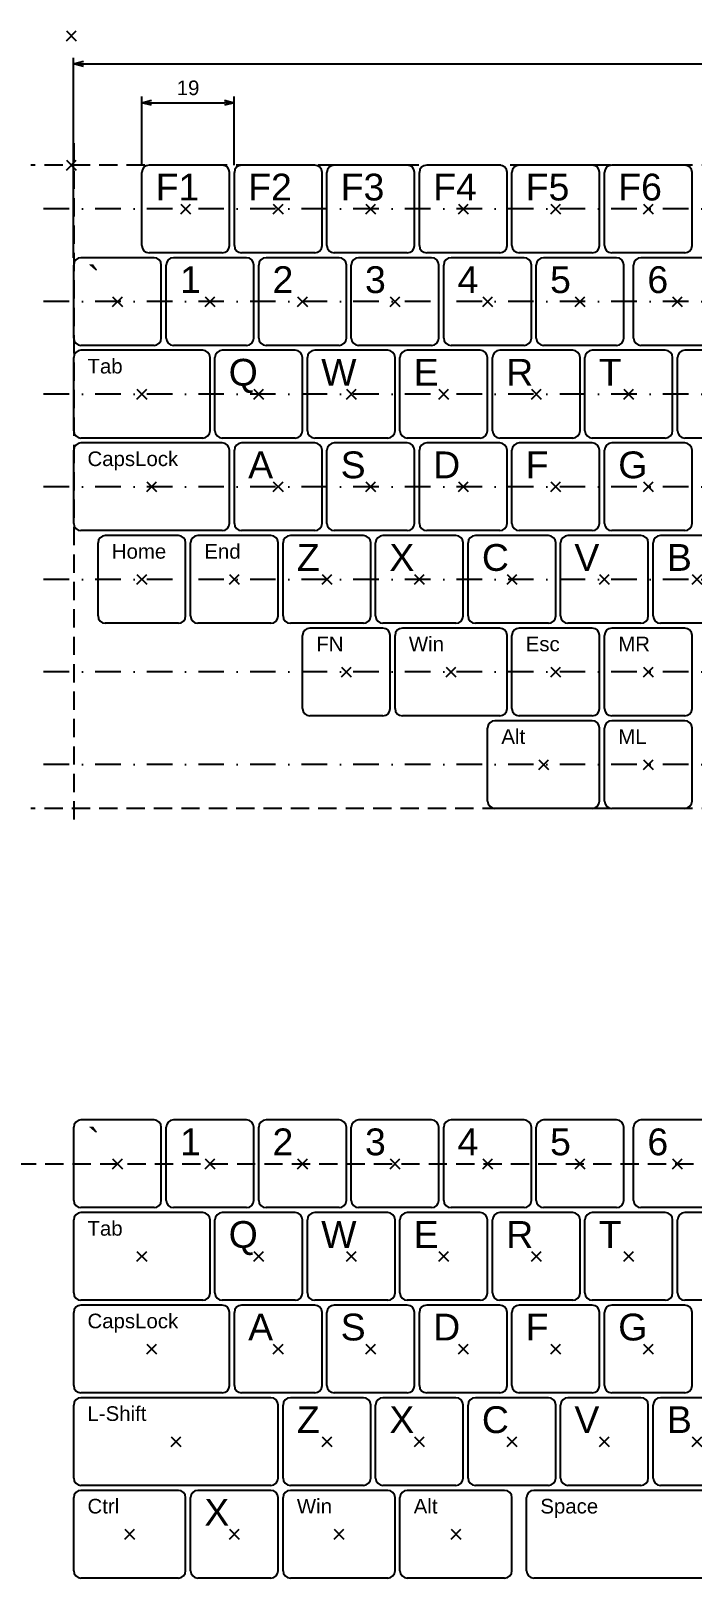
# Model space of a CAD drawing. Header units: millimetres. Extents: x -130 to 192, y -715 to 41.
# Drawn here: x -129.9 to 5.9, y -715.5 to -398 of the extents above; entities that cross this region are included whole.
import ezdxf

# ---------------------------------------------------------------- set-up
doc = ezdxf.new("R2010")
doc.units = ezdxf.units.MM
doc.header["$LTSCALE"] = 15
doc.header["$MEASUREMENT"] = 0
doc.header["$PDMODE"] = 3
doc.header["$PDSIZE"] = -5
doc.linetypes.add('DASHDOT', pattern=[1, 0.5, -0.25, 0, -0.25])
doc.linetypes.add('DASHED', pattern=[0.375, 0.25, -0.125])
doc.layers.add('dim', color=4, linetype='Continuous')
doc.layers.add('label', color=2, linetype='Continuous')
doc.layers.add('origin', color=8, linetype='DASHED', plot=False)
doc.styles.get("Standard").update_dxf_attribs({"font": 'arial.ttf'})
doc.dimstyles.new('1', dxfattribs={"dimtxt": 3, "dimasz": 2, "dimexe": 1.25, "dimexo": 1.5, "dimgap": 1.5, "dimtad": 3, "dimtoh": 1, "dimdsep": 46, "dimtxsty": 'Standard', "dimblk": 'OPEN30', "dimcen": 2.5, "dimadec": 1, "dimazin": 0, "dimtfac": 1, "dimtdec": 4, "dimtmove": 0, "dimatfit": 3, "dimldrblk": 'OPEN30', "dimfxl": 1, "dimtolj": 1, "dimarcsym": 0})

# ---------------------------------------------------------------- blocks, each defined once
blk = doc.blocks.new('_Open30')
at = {"color": 0, "linetype": 'ByBlock', "lineweight": -2}
for p, q in [((-1, 0.267949), (0, 0)), ((0, 0), (-1, -0.267949)), ((0, 0), (-1, 0))]:
    blk.add_line(p, q, dxfattribs=at)
blk = doc.blocks.new('*D13')
at = {"layer": 'dim', "color": 0, "lineweight": -2}
for p, q in [((-121.1, -444.56), (-121.1, -403.53)), ((-119.1, -404.78), (161.9, -404.78)), ((163.9, -424.06), (163.9, -403.53))]:
    blk.add_line(p, q, dxfattribs=at)
at = {"layer": 'dim', "color": 0, "lineweight": -2, "xscale": 2, "yscale": 2, "zscale": 2, "rotation": 180}
blk.add_blockref('_Open30', (-121.1, -404.78), dxfattribs=at)
at = {"layer": 'dim', "color": 0, "lineweight": -2, "xscale": 2, "yscale": 2, "zscale": 2}
blk.add_blockref('_Open30', (163.9, -404.78), dxfattribs=at)
at = {"layer": 'dim', "color": 0, "insert": (21.4, -401.75), "char_height": 3, "attachment_point": 5}
blk.add_mtext('\\A1;285', dxfattribs=at)
blk = doc.blocks.new('*D10')
at = {"layer": 'dim', "color": 0, "lineweight": -2}
for p, q in [((-107.1, -425.56), (-107.1, -411.5)), ((-88.1, -425.56), (-88.1, -411.5)), ((-105.1, -412.75), (-90.1, -412.75))]:
    blk.add_line(p, q, dxfattribs=at)
at = {"layer": 'dim', "color": 0, "lineweight": -2, "xscale": 2, "yscale": 2, "zscale": 2, "rotation": 180}
blk.add_blockref('_Open30', (-107.1, -412.75), dxfattribs=at)
at = {"layer": 'dim', "color": 0, "lineweight": -2, "xscale": 2, "yscale": 2, "zscale": 2}
blk.add_blockref('_Open30', (-88.1, -412.75), dxfattribs=at)
at = {"layer": 'dim', "color": 0, "insert": (-97.6, -409.72), "char_height": 3, "attachment_point": 5}
blk.add_mtext('\\A1;19', dxfattribs=at)

msp = doc.modelspace()

# ---------------------------------------------------------------- linework, layer by layer
for p, q in [((-107.095, -442.062), (-107.095, -427.062)), ((-90.595, -425.562), (-105.595, -425.562)), ((-89.095, -442.062), (-89.095, -427.062)), ((-88.095, -442.062), (-88.095, -427.062)), ((-71.595, -425.562), (-86.595, -425.562)), ((-70.095, -442.062), (-70.095, -427.062)), ((-69.095, -442.062), (-69.095, -427.062)), ((-52.595, -425.562), (-67.595, -425.562)), ((-51.095, -442.062), (-51.095, -427.062)), ((-50.095, -442.062), (-50.095, -427.062)), ((-33.595, -425.562), (-48.595, -425.562)), ((-32.095, -442.062), (-32.095, -427.062)), ((-31.095, -442.062), (-31.095, -427.062)), ((-14.595, -425.562), (-29.595, -425.562)), ((-13.095, -442.062), (-13.095, -427.062)), ((-12.095, -442.062), (-12.095, -427.062)), ((4.405, -425.562), (-10.595, -425.562)), ((5.905, -442.062), (5.905, -427.062)), ((-90.595, -443.562), (-105.595, -443.562)), ((-71.595, -443.562), (-86.595, -443.562)), ((-52.595, -443.562), (-67.595, -443.562)), ((-33.595, -443.562), (-48.595, -443.562)), ((-14.595, -443.562), (-29.595, -443.562)), ((4.405, -443.562), (-10.595, -443.562)), ((-121.095, -461.062), (-121.095, -446.062)), ((-104.595, -444.562), (-119.595, -444.562)), ((-103.095, -461.062), (-103.095, -446.062)), ((-102.095, -461.062), (-102.095, -446.062)), ((-85.595, -444.562), (-100.595, -444.562)), ((-84.095, -461.062), (-84.095, -446.062)), ((-83.095, -461.062), (-83.095, -446.062)), ((-66.595, -444.562), (-81.595, -444.562)), ((-65.095, -461.062), (-65.095, -446.062)), ((-64.095, -461.062), (-64.095, -446.062)), ((-47.595, -444.562), (-62.595, -444.562)), ((-46.095, -461.062), (-46.095, -446.062)), ((-45.095, -461.062), (-45.095, -446.062)), ((-28.595, -444.562), (-43.595, -444.562)), ((-27.095, -461.062), (-27.095, -446.062)), ((-26.095, -461.062), (-26.095, -446.062)), ((-9.595, -444.562), (-24.595, -444.562)), ((-8.095, -461.062), (-8.095, -446.062)), ((-6.103, -461.062), (-6.103, -446.062)), ((10.397, -444.562), (-4.603, -444.562)), ((-104.595, -462.562), (-119.595, -462.562)), ((-85.595, -462.562), (-100.595, -462.562)), ((-66.595, -462.562), (-81.595, -462.562)), ((-47.595, -462.562), (-62.595, -462.562)), ((-28.595, -462.562), (-43.595, -462.562)), ((-9.595, -462.562), (-24.595, -462.562)), ((10.397, -462.562), (-4.603, -462.562)), ((-121.095, -480.062), (-121.095, -465.062)), ((-94.595, -463.562), (-119.595, -463.562)), ((-93.095, -480.062), (-93.095, -465.062)), ((-92.095, -480.062), (-92.095, -465.062)), ((-75.595, -463.562), (-90.595, -463.562)), ((-74.095, -480.062), (-74.095, -465.062)), ((-73.095, -480.062), (-73.095, -465.062)), ((-56.595, -463.562), (-71.595, -463.562)), ((-55.095, -480.062), (-55.095, -465.062)), ((-54.095, -480.062), (-54.095, -465.062)), ((-37.595, -463.562), (-52.595, -463.562)), ((-36.095, -480.062), (-36.095, -465.062)), ((-35.095, -480.062), (-35.095, -465.062)), ((-18.595, -463.562), (-33.595, -463.562)), ((-17.095, -480.062), (-17.095, -465.062)), ((-16.095, -480.062), (-16.095, -465.062)), ((0.405, -463.562), (-14.595, -463.562)), ((1.905, -480.062), (1.905, -465.062)), ((2.905, -480.062), (2.905, -465.062)), ((19.405, -463.562), (4.405, -463.562)), ((-94.595, -481.562), (-119.595, -481.562)), ((-75.595, -481.562), (-90.595, -481.562)), ((-56.595, -481.562), (-71.595, -481.562)), ((-37.595, -481.562), (-52.595, -481.562)), ((-18.595, -481.562), (-33.595, -481.562)), ((0.405, -481.562), (-14.595, -481.562)), ((19.405, -481.562), (4.405, -481.562)), ((-121.095, -499.062), (-121.095, -484.062)), ((-90.595, -482.562), (-119.595, -482.562)), ((-89.095, -499.062), (-89.095, -484.062)), ((-88.095, -499.062), (-88.095, -484.062)), ((-71.595, -482.562), (-86.595, -482.562)), ((-70.095, -499.062), (-70.095, -484.062)), ((-69.095, -499.062), (-69.095, -484.062)), ((-52.595, -482.562), (-67.595, -482.562)), ((-51.095, -499.062), (-51.095, -484.062)), ((-50.095, -499.062), (-50.095, -484.062)), ((-33.595, -482.562), (-48.595, -482.562)), ((-32.095, -499.062), (-32.095, -484.062)), ((-31.095, -499.062), (-31.095, -484.062)), ((-14.595, -482.562), (-29.595, -482.562)), ((-13.095, -499.062), (-13.095, -484.062)), ((-12.095, -499.062), (-12.095, -484.062)), ((4.405, -482.562), (-10.595, -482.562)), ((5.905, -499.062), (5.905, -484.062)), ((-90.595, -500.562), (-119.595, -500.562)), ((-99.595, -501.562), (-114.595, -501.562)), ((-80.595, -501.562), (-95.595, -501.562)), ((-71.595, -500.562), (-86.595, -500.562)), ((-61.595, -501.562), (-76.595, -501.562)), ((-52.595, -500.562), (-67.595, -500.562)), ((-42.595, -501.562), (-57.595, -501.562)), ((-33.595, -500.562), (-48.595, -500.562)), ((-23.595, -501.562), (-38.595, -501.562)), ((-14.595, -500.562), (-29.595, -500.562)), ((-4.595, -501.562), (-19.595, -501.562)), ((4.405, -500.562), (-10.595, -500.562)), ((14.405, -501.562), (-0.595, -501.562)), ((-116.095, -518.062), (-116.095, -503.062)), ((-98.095, -518.062), (-98.095, -503.062)), ((-97.095, -518.062), (-97.095, -503.062)), ((-79.095, -518.062), (-79.095, -503.062)), ((-78.095, -518.062), (-78.095, -503.062)), ((-60.095, -518.062), (-60.095, -503.062)), ((-59.095, -518.062), (-59.095, -503.062)), ((-41.095, -518.062), (-41.095, -503.062)), ((-40.095, -518.062), (-40.095, -503.062)), ((-22.095, -518.062), (-22.095, -503.062)), ((-21.095, -518.062), (-21.095, -503.062)), ((-3.095, -518.062), (-3.095, -503.062)), ((-2.095, -518.062), (-2.095, -503.062)), ((-99.595, -519.562), (-114.595, -519.562)), ((-80.595, -519.562), (-95.595, -519.562)), ((-61.595, -519.562), (-76.595, -519.562)), ((-57.595, -520.562), (-72.595, -520.562)), ((-42.595, -519.562), (-57.595, -519.562)), ((-33.595, -520.562), (-53.595, -520.562)), ((-23.595, -519.562), (-38.595, -519.562)), ((-14.595, -520.562), (-29.595, -520.562)), ((-4.595, -519.562), (-19.595, -519.562)), ((4.405, -520.562), (-10.595, -520.562)), ((14.405, -519.562), (-0.595, -519.562)), ((-74.095, -537.062), (-74.095, -522.062)), ((-56.095, -537.062), (-56.095, -522.062)), ((-55.095, -537.062), (-55.095, -522.062)), ((-32.095, -537.062), (-32.095, -522.062)), ((-31.095, -537.062), (-31.095, -522.062)), ((-13.095, -537.062), (-13.095, -522.062)), ((-12.095, -537.062), (-12.095, -522.062)), ((5.905, -537.062), (5.905, -522.062)), ((-57.595, -538.562), (-72.595, -538.562)), ((-33.595, -538.562), (-53.595, -538.562)), ((-14.595, -539.562), (-34.595, -539.562)), ((-14.595, -538.562), (-29.595, -538.562)), ((4.405, -538.562), (-10.595, -538.562)), ((4.405, -539.562), (-10.595, -539.562)), ((-36.095, -556.062), (-36.095, -541.062)), ((-13.095, -556.062), (-13.095, -541.062)), ((-12.095, -556.062), (-12.095, -541.062)), ((5.905, -556.062), (5.905, -541.062)), ((-14.595, -557.562), (-34.595, -557.562)), ((4.405, -557.562), (-10.595, -557.562)), ((-104.595, -621.477), (-119.595, -621.477)), ((-85.595, -621.477), (-100.595, -621.477)), ((-66.595, -621.477), (-81.595, -621.477)), ((-47.595, -621.477), (-62.595, -621.477)), ((-28.595, -621.477), (-43.595, -621.477)), ((-9.595, -621.477), (-24.595, -621.477)), ((10.397, -621.477), (-4.603, -621.477)), ((-121.095, -637.977), (-121.095, -622.977)), ((-103.095, -637.977), (-103.095, -622.977)), ((-102.095, -637.977), (-102.095, -622.977)), ((-84.095, -637.977), (-84.095, -622.977)), ((-83.095, -637.977), (-83.095, -622.977)), ((-65.095, -637.977), (-65.095, -622.977)), ((-64.095, -637.977), (-64.095, -622.977)), ((-46.095, -637.977), (-46.095, -622.977)), ((-45.095, -637.977), (-45.095, -622.977)), ((-27.095, -637.977), (-27.095, -622.977)), ((-26.095, -637.977), (-26.095, -622.977)), ((-8.095, -637.977), (-8.095, -622.977)), ((-6.103, -637.977), (-6.103, -622.977)), ((-104.595, -639.477), (-119.595, -639.477)), ((-94.595, -640.477), (-119.595, -640.477)), ((-85.595, -639.477), (-100.595, -639.477)), ((-75.595, -640.477), (-90.595, -640.477)), ((-66.595, -639.477), (-81.595, -639.477)), ((-56.595, -640.477), (-71.595, -640.477)), ((-47.595, -639.477), (-62.595, -639.477)), ((-37.595, -640.477), (-52.595, -640.477)), ((-28.595, -639.477), (-43.595, -639.477)), ((-18.595, -640.477), (-33.595, -640.477)), ((-9.595, -639.477), (-24.595, -639.477)), ((0.405, -640.477), (-14.595, -640.477)), ((10.397, -639.477), (-4.603, -639.477)), ((19.405, -640.477), (4.405, -640.477)), ((-121.095, -656.977), (-121.095, -641.977)), ((-93.095, -656.977), (-93.095, -641.977)), ((-92.095, -656.977), (-92.095, -641.977)), ((-74.095, -656.977), (-74.095, -641.977)), ((-73.095, -656.977), (-73.095, -641.977)), ((-55.095, -656.977), (-55.095, -641.977)), ((-54.095, -656.977), (-54.095, -641.977)), ((-36.095, -656.977), (-36.095, -641.977)), ((-35.095, -656.977), (-35.095, -641.977)), ((-17.095, -656.977), (-17.095, -641.977)), ((-16.095, -656.977), (-16.095, -641.977)), ((1.905, -656.977), (1.905, -641.977)), ((2.905, -656.977), (2.905, -641.977)), ((-94.595, -658.477), (-119.595, -658.477)), ((-90.595, -659.477), (-119.595, -659.477)), ((-75.595, -658.477), (-90.595, -658.477)), ((-71.595, -659.477), (-86.595, -659.477)), ((-56.595, -658.477), (-71.595, -658.477)), ((-52.595, -659.477), (-67.595, -659.477)), ((-37.595, -658.477), (-52.595, -658.477)), ((-33.595, -659.477), (-48.595, -659.477)), ((-18.595, -658.477), (-33.595, -658.477)), ((-14.595, -659.477), (-29.595, -659.477)), ((0.405, -658.477), (-14.595, -658.477)), ((4.405, -659.477), (-10.595, -659.477)), ((19.405, -658.477), (4.405, -658.477)), ((-121.095, -675.977), (-121.095, -660.977)), ((-89.095, -675.977), (-89.095, -660.977)), ((-88.095, -675.977), (-88.095, -660.977)), ((-70.095, -675.977), (-70.095, -660.977)), ((-69.095, -675.977), (-69.095, -660.977)), ((-51.095, -675.977), (-51.095, -660.977)), ((-50.095, -675.977), (-50.095, -660.977)), ((-32.095, -675.977), (-32.095, -660.977)), ((-31.095, -675.977), (-31.095, -660.977)), ((-13.095, -675.977), (-13.095, -660.977)), ((-12.095, -675.977), (-12.095, -660.977)), ((5.905, -675.977), (5.905, -660.977)), ((-90.595, -677.477), (-119.595, -677.477)), ((-80.595, -678.477), (-119.595, -678.477)), ((-71.595, -677.477), (-86.595, -677.477)), ((-61.595, -678.477), (-76.595, -678.477)), ((-52.595, -677.477), (-67.595, -677.477)), ((-42.595, -678.477), (-57.595, -678.477)), ((-33.595, -677.477), (-48.595, -677.477)), ((-23.595, -678.477), (-38.595, -678.477)), ((-14.595, -677.477), (-29.595, -677.477)), ((-4.595, -678.477), (-19.595, -678.477)), ((4.405, -677.477), (-10.595, -677.477)), ((14.405, -678.477), (-0.595, -678.477)), ((-121.095, -694.977), (-121.095, -679.977)), ((-79.095, -694.977), (-79.095, -679.977)), ((-78.095, -694.977), (-78.095, -679.977)), ((-60.095, -694.977), (-60.095, -679.977)), ((-59.095, -694.977), (-59.095, -679.977)), ((-41.095, -694.977), (-41.095, -679.977)), ((-40.095, -694.977), (-40.095, -679.977)), ((-22.095, -694.977), (-22.095, -679.977)), ((-21.095, -694.977), (-21.095, -679.977)), ((-3.095, -694.977), (-3.095, -679.977)), ((-2.095, -694.977), (-2.095, -679.977)), ((-80.595, -696.477), (-119.595, -696.477)), ((-99.595, -697.477), (-119.595, -697.477)), ((-80.595, -697.477), (-95.595, -697.477)), ((-61.595, -696.477), (-76.595, -696.477)), ((-56.595, -697.477), (-76.595, -697.477)), ((-42.595, -696.477), (-57.595, -696.477)), ((-32.595, -697.477), (-52.595, -697.477)), ((-23.595, -696.477), (-38.595, -696.477)), ((88.405, -697.477), (-26.595, -697.477)), ((-4.595, -696.477), (-19.595, -696.477)), ((14.405, -696.477), (-0.595, -696.477)), ((-121.095, -713.977), (-121.095, -698.977)), ((-98.095, -713.977), (-98.095, -698.977)), ((-97.095, -713.977), (-97.095, -698.977)), ((-79.095, -713.977), (-79.095, -698.977)), ((-78.095, -713.977), (-78.095, -698.977)), ((-55.095, -713.977), (-55.095, -698.977)), ((-54.095, -713.977), (-54.095, -698.977)), ((-31.095, -713.977), (-31.095, -698.977)), ((-28.095, -713.977), (-28.095, -698.977)), ((-99.595, -715.477), (-119.595, -715.477)), ((-80.595, -715.477), (-95.595, -715.477)), ((-56.595, -715.477), (-76.595, -715.477)), ((-32.595, -715.477), (-52.595, -715.477)), ((88.405, -715.477), (-26.595, -715.477))]:
    msp.add_line(p, q)
for centre, start, end in [((-105.595, -427.062), 90, 180), ((-90.595, -427.062), 0, 90), ((-86.595, -427.062), 90, 180), ((-71.595, -427.062), 0, 90), ((-67.595, -427.062), 90, 180), ((-52.595, -427.062), 0, 90), ((-48.595, -427.062), 90, 180), ((-33.595, -427.062), 0, 90), ((-29.595, -427.062), 90, 180), ((-14.595, -427.062), 0, 90), ((-10.595, -427.062), 90, 180), ((4.405, -427.062), 0, 90), ((-105.595, -442.062), 180, 270), ((-90.595, -442.062), 270, 0), ((-86.595, -442.062), 180, 270), ((-71.595, -442.062), 270, 0), ((-67.595, -442.062), 180, 270), ((-52.595, -442.062), 270, 0), ((-48.595, -442.062), 180, 270), ((-33.595, -442.062), 270, 0), ((-29.595, -442.062), 180, 270), ((-14.595, -442.062), 270, 0), ((-10.595, -442.062), 180, 270), ((4.405, -442.062), 270, 0), ((-119.595, -446.062), 90, 180), ((-104.595, -446.062), 0, 90), ((-100.595, -446.062), 90, 180), ((-85.595, -446.062), 0, 90), ((-81.595, -446.062), 90, 180), ((-66.595, -446.062), 0, 90), ((-62.595, -446.062), 90, 180), ((-47.595, -446.062), 0, 90), ((-43.595, -446.062), 90, 180), ((-28.595, -446.062), 0, 90), ((-24.595, -446.062), 90, 180), ((-9.595, -446.062), 0, 90), ((-4.603, -446.062), 90, 180), ((-119.595, -461.062), 180, 270), ((-104.595, -461.062), 270, 0), ((-100.595, -461.062), 180, 270), ((-85.595, -461.062), 270, 0), ((-81.595, -461.062), 180, 270), ((-66.595, -461.062), 270, 0), ((-62.595, -461.062), 180, 270), ((-47.595, -461.062), 270, 0), ((-43.595, -461.062), 180, 270), ((-28.595, -461.062), 270, 0), ((-24.595, -461.062), 180, 270), ((-9.595, -461.062), 270, 0), ((-4.603, -461.062), 180, 270), ((-119.595, -465.062), 90, 180), ((-94.595, -465.062), 0, 90), ((-90.595, -465.062), 90, 180), ((-75.595, -465.062), 0, 90), ((-71.595, -465.062), 90, 180), ((-56.595, -465.062), 0, 90), ((-52.595, -465.062), 90, 180), ((-37.595, -465.062), 0, 90), ((-33.595, -465.062), 90, 180), ((-18.595, -465.062), 0, 90), ((-14.595, -465.062), 90, 180), ((0.405, -465.062), 0, 90), ((4.405, -465.062), 90, 180), ((-119.595, -480.062), 180, 270), ((-94.595, -480.062), 270, 0), ((-90.595, -480.062), 180, 270), ((-75.595, -480.062), 270, 0), ((-71.595, -480.062), 180, 270), ((-56.595, -480.062), 270, 0), ((-52.595, -480.062), 180, 270), ((-37.595, -480.062), 270, 0), ((-33.595, -480.062), 180, 270), ((-18.595, -480.062), 270, 0), ((-14.595, -480.062), 180, 270), ((0.405, -480.062), 270, 0), ((4.405, -480.062), 180, 270), ((-119.595, -484.062), 90, 180), ((-90.595, -484.062), 0, 90), ((-86.595, -484.062), 90, 180), ((-71.595, -484.062), 0, 90), ((-67.595, -484.062), 90, 180), ((-52.595, -484.062), 0, 90), ((-48.595, -484.062), 90, 180), ((-33.595, -484.062), 0, 90), ((-29.595, -484.062), 90, 180), ((-14.595, -484.062), 0, 90), ((-10.595, -484.062), 90, 180), ((4.405, -484.062), 0, 90), ((-119.595, -499.062), 180, 270), ((-114.595, -503.062), 90, 180), ((-99.595, -503.062), 0, 90), ((-95.595, -503.062), 90, 180), ((-90.595, -499.062), 270, 0), ((-86.595, -499.062), 180, 270), ((-80.595, -503.062), 0, 90), ((-76.595, -503.062), 90, 180), ((-71.595, -499.062), 270, 0), ((-67.595, -499.062), 180, 270), ((-61.595, -503.062), 0, 90), ((-57.595, -503.062), 90, 180), ((-52.595, -499.062), 270, 0), ((-48.595, -499.062), 180, 270), ((-42.595, -503.062), 0, 90), ((-38.595, -503.062), 90, 180), ((-33.595, -499.062), 270, 0), ((-29.595, -499.062), 180, 270), ((-23.595, -503.062), 0, 90), ((-19.595, -503.062), 90, 180), ((-14.595, -499.062), 270, 0), ((-10.595, -499.062), 180, 270), ((-4.595, -503.062), 0, 90), ((-0.595, -503.062), 90, 180), ((4.405, -499.062), 270, 0), ((-114.595, -518.062), 180, 270), ((-99.595, -518.062), 270, 0), ((-95.595, -518.062), 180, 270), ((-80.595, -518.062), 270, 0), ((-76.595, -518.062), 180, 270), ((-72.595, -522.062), 90, 180), ((-61.595, -518.062), 270, 0), ((-57.595, -518.062), 180, 270), ((-57.595, -522.062), 0, 90), ((-53.595, -522.062), 90, 180), ((-42.595, -518.062), 270, 0), ((-38.595, -518.062), 180, 270), ((-33.595, -522.062), 0, 90), ((-29.595, -522.062), 90, 180), ((-23.595, -518.062), 270, 0), ((-19.595, -518.062), 180, 270), ((-14.595, -522.062), 0, 90), ((-10.595, -522.062), 90, 180), ((-4.595, -518.062), 270, 0), ((-0.595, -518.062), 180, 270), ((4.405, -522.062), 0, 90), ((-72.595, -537.062), 180, 270), ((-57.595, -537.062), 270, 0), ((-53.595, -537.062), 180, 270), ((-34.595, -541.062), 90, 180), ((-33.595, -537.062), 270, 0), ((-29.595, -537.062), 180, 270), ((-14.595, -537.062), 270, 0), ((-14.595, -541.062), 0, 90), ((-10.595, -537.062), 180, 270), ((-10.595, -541.062), 90, 180), ((4.405, -537.062), 270, 0), ((4.405, -541.062), 0, 90), ((-34.595, -556.062), 180, 270), ((-14.595, -556.062), 270, 0), ((-10.595, -556.062), 180, 270), ((4.405, -556.062), 270, 0), ((-119.595, -622.977), 90, 180), ((-104.595, -622.977), 0, 90), ((-100.595, -622.977), 90, 180), ((-85.595, -622.977), 0, 90), ((-81.595, -622.977), 90, 180), ((-66.595, -622.977), 0, 90), ((-62.595, -622.977), 90, 180), ((-47.595, -622.977), 0, 90), ((-43.595, -622.977), 90, 180), ((-28.595, -622.977), 0, 90), ((-24.595, -622.977), 90, 180), ((-9.595, -622.977), 0, 90), ((-4.603, -622.977), 90, 180), ((-119.595, -637.977), 180, 270), ((-104.595, -637.977), 270, 0), ((-100.595, -637.977), 180, 270), ((-85.595, -637.977), 270, 0), ((-81.595, -637.977), 180, 270), ((-66.595, -637.977), 270, 0), ((-62.595, -637.977), 180, 270), ((-47.595, -637.977), 270, 0), ((-43.595, -637.977), 180, 270), ((-28.595, -637.977), 270, 0), ((-24.595, -637.977), 180, 270), ((-9.595, -637.977), 270, 0), ((-4.603, -637.977), 180, 270), ((-119.595, -641.977), 90, 180), ((-94.595, -641.977), 0, 90), ((-90.595, -641.977), 90, 180), ((-75.595, -641.977), 0, 90), ((-71.595, -641.977), 90, 180), ((-56.595, -641.977), 0, 90), ((-52.595, -641.977), 90, 180), ((-37.595, -641.977), 0, 90), ((-33.595, -641.977), 90, 180), ((-18.595, -641.977), 0, 90), ((-14.595, -641.977), 90, 180), ((0.405, -641.977), 0, 90), ((4.405, -641.977), 90, 180), ((-119.595, -656.977), 180, 270), ((-94.595, -656.977), 270, 0), ((-90.595, -656.977), 180, 270), ((-75.595, -656.977), 270, 0), ((-71.595, -656.977), 180, 270), ((-56.595, -656.977), 270, 0), ((-52.595, -656.977), 180, 270), ((-37.595, -656.977), 270, 0), ((-33.595, -656.977), 180, 270), ((-18.595, -656.977), 270, 0), ((-14.595, -656.977), 180, 270), ((0.405, -656.977), 270, 0), ((4.405, -656.977), 180, 270), ((-119.595, -660.977), 90, 180), ((-90.595, -660.977), 0, 90), ((-86.595, -660.977), 90, 180), ((-71.595, -660.977), 0, 90), ((-67.595, -660.977), 90, 180), ((-52.595, -660.977), 0, 90), ((-48.595, -660.977), 90, 180), ((-33.595, -660.977), 0, 90), ((-29.595, -660.977), 90, 180), ((-14.595, -660.977), 0, 90), ((-10.595, -660.977), 90, 180), ((4.405, -660.977), 0, 90), ((-119.595, -675.977), 180, 270), ((-90.595, -675.977), 270, 0), ((-86.595, -675.977), 180, 270), ((-71.595, -675.977), 270, 0), ((-67.595, -675.977), 180, 270), ((-52.595, -675.977), 270, 0), ((-48.595, -675.977), 180, 270), ((-33.595, -675.977), 270, 0), ((-29.595, -675.977), 180, 270), ((-14.595, -675.977), 270, 0), ((-10.595, -675.977), 180, 270), ((4.405, -675.977), 270, 0), ((-119.595, -679.977), 90, 180), ((-80.595, -679.977), 0, 90), ((-76.595, -679.977), 90, 180), ((-61.595, -679.977), 0, 90), ((-57.595, -679.977), 90, 180), ((-42.595, -679.977), 0, 90), ((-38.595, -679.977), 90, 180), ((-23.595, -679.977), 0, 90), ((-19.595, -679.977), 90, 180), ((-4.595, -679.977), 0, 90), ((-0.595, -679.977), 90, 180), ((-119.595, -694.977), 180, 270), ((-80.595, -694.977), 270, 0), ((-76.595, -694.977), 180, 270), ((-61.595, -694.977), 270, 0), ((-57.595, -694.977), 180, 270), ((-42.595, -694.977), 270, 0), ((-38.595, -694.977), 180, 270), ((-23.595, -694.977), 270, 0), ((-19.595, -694.977), 180, 270), ((-4.595, -694.977), 270, 0), ((-0.595, -694.977), 180, 270), ((-119.595, -698.977), 90, 180), ((-99.595, -698.977), 0, 90), ((-95.595, -698.977), 90, 180), ((-80.595, -698.977), 0, 90), ((-76.595, -698.977), 90, 180), ((-56.595, -698.977), 0, 90), ((-52.595, -698.977), 90, 180), ((-32.595, -698.977), 0, 90), ((-26.595, -698.977), 90, 180), ((-119.595, -713.977), 180, 270), ((-99.595, -713.977), 270, 0), ((-95.595, -713.977), 180, 270), ((-80.595, -713.977), 270, 0), ((-76.595, -713.977), 180, 270), ((-56.595, -713.977), 270, 0), ((-52.595, -713.977), 180, 270), ((-32.595, -713.977), 270, 0), ((-26.595, -713.977), 180, 270)]:
    msp.add_arc(centre, 1.5, start, end)
at = {"layer": 'origin'}
for p, q in [((-121.095, -421.074), (-121.095, -561.42)), ((174.771, -425.562), (-129.875, -425.562)), ((174.771, -557.562), (-129.875, -557.562))]:
    msp.add_line(p, q, dxfattribs=at)
at = {"layer": 'origin', "linetype": 'DASHDOT', "ltscale": 0.7}
for p, q in [((174.771, -434.562), (-129.875, -434.562)), ((174.771, -453.562), (-129.875, -453.562)), ((174.771, -472.562), (-129.875, -472.562)), ((174.771, -491.562), (-129.875, -491.562)), ((174.771, -510.562), (-129.875, -510.562)), ((174.771, -529.562), (-129.875, -529.562)), ((174.771, -548.562), (-129.875, -548.562))]:
    msp.add_line(p, q, dxfattribs=at)
at = {"layer": 'origin'}
msp.add_xline((-150.162, -630.477), (1, 0), dxfattribs=at)
for p in [(-121.595, -399.027), (-121.595, -425.562), (-98.095, -434.562), (-79.095, -434.562), (-60.095, -434.562), (-41.095, -434.562), (-22.095, -434.562), (-3.095, -434.562), (-112.095, -453.562), (-93.095, -453.562), (-74.095, -453.562), (-55.095, -453.562), (-36.095, -453.562), (-17.095, -453.562), (2.897, -453.562), (-107.095, -472.562), (-83.095, -472.562), (-64.095, -472.562), (-45.095, -472.562), (-26.095, -472.562), (-7.095, -472.562), (-105.095, -491.562), (-79.095, -491.562), (-60.095, -491.562), (-41.095, -491.562), (-22.095, -491.562), (-3.095, -491.562), (-107.095, -510.562), (-88.095, -510.562), (-69.095, -510.562), (-50.095, -510.562), (-31.095, -510.562), (-12.095, -510.562), (6.905, -510.562), (-65.095, -529.562), (-43.595, -529.562), (-22.095, -529.562), (-3.095, -529.562), (-24.595, -548.562), (-3.095, -548.562), (-112.095, -630.477), (-93.095, -630.477), (-74.095, -630.477), (-55.095, -630.477), (-36.095, -630.477), (-17.095, -630.477), (2.897, -630.477), (-107.095, -649.477), (-83.095, -649.477), (-64.095, -649.477), (-45.095, -649.477), (-26.095, -649.477), (-7.095, -649.477), (-105.095, -668.477), (-79.095, -668.477), (-60.095, -668.477), (-41.095, -668.477), (-22.095, -668.477), (-3.095, -668.477), (-100.095, -687.477), (-69.095, -687.477), (-50.095, -687.477), (-31.095, -687.477), (-12.095, -687.477), (6.905, -687.477), (-109.595, -706.477), (-88.095, -706.477), (-66.595, -706.477), (-42.595, -706.477)]:
    msp.add_point(p, dxfattribs=at)

# ---------------------------------------------------------------- texts
at = {"layer": 'label', "width": 14.05281, "attachment_point": 1}
for s, insert, char_height in [('{F1}', (-104.261, -427.313), 5.5), ('{F2}', (-85.261, -427.313), 5.5), ('{F3}', (-66.261, -427.313), 5.5), ('{F4}', (-47.261, -427.313), 5.5), ('{F5}', (-28.261, -427.313), 5.5), ('{F6}', (-9.261, -427.313), 5.5), ('{`}', (-118.261, -446.313), 5.5), ('{1}', (-99.261, -446.313), 5.5), ('{2}', (-80.261, -446.313), 5.5), ('{3}', (-61.261, -446.313), 5.5), ('{4}', (-42.261, -446.313), 5.5), ('{5}', (-23.261, -446.313), 5.5), ('{6}', (-3.269, -446.313), 5.5), ('{Tab}', (-118.261, -465.313), 3), ('{Q}', (-89.261, -465.313), 5.5), ('{W}', (-70.261, -465.313), 5.5), ('{E}', (-51.261, -465.313), 5.5), ('{R}', (-32.261, -465.313), 5.5), ('{T}', (-13.261, -465.313), 5.5), ('{CapsLock}', (-118.261, -484.313), 3), ('{A}', (-85.261, -484.313), 5.5), ('{S}', (-66.261, -484.313), 5.5), ('{D}', (-47.261, -484.313), 5.5), ('{F}', (-28.261, -484.313), 5.5), ('{G}', (-9.261, -484.313), 5.5), ('{Home}', (-113.261, -503.313), 3), ('{End}', (-94.261, -503.313), 3), ('{Z}', (-75.261, -503.313), 5.5), ('{X}', (-56.261, -503.313), 5.5), ('{C}', (-37.261, -503.313), 5.5), ('{V}', (-18.261, -503.313), 5.5), ('{B}', (0.739, -503.313), 5.5), ('{\\H0.545455x;FN}', (-71.261, -522.313), 5.5), ('{Win}', (-52.261, -522.313), 3), ('{Esc}', (-28.261, -522.313), 3), ('{MR}', (-9.261, -522.313), 3), ('{Alt}', (-33.261, -541.313), 3), ('{ML}', (-9.261, -541.313), 3), ('{`}', (-118.261, -623.227), 5.5), ('{1}', (-99.261, -623.227), 5.5), ('{2}', (-80.261, -623.227), 5.5), ('{3}', (-61.261, -623.227), 5.5), ('{4}', (-42.261, -623.227), 5.5), ('{5}', (-23.261, -623.227), 5.5), ('{6}', (-3.269, -623.227), 5.5), ('{Tab}', (-118.261, -642.227), 3), ('{Q}', (-89.261, -642.227), 5.5), ('{W}', (-70.261, -642.227), 5.5), ('{E}', (-51.261, -642.227), 5.5), ('{R}', (-32.261, -642.227), 5.5), ('{T}', (-13.261, -642.227), 5.5), ('{CapsLock}', (-118.261, -661.227), 3), ('{A}', (-85.261, -661.227), 5.5), ('{S}', (-66.261, -661.227), 5.5), ('{D}', (-47.261, -661.227), 5.5), ('{F}', (-28.261, -661.227), 5.5), ('{G}', (-9.261, -661.227), 5.5), ('{L-Shift}', (-118.261, -680.227), 3), ('{Z}', (-75.261, -680.227), 5.5), ('{X}', (-56.261, -680.227), 5.5), ('{C}', (-37.261, -680.227), 5.5), ('{V}', (-18.261, -680.227), 5.5), ('{B}', (0.739, -680.227), 5.5), ('{Ctrl}', (-118.261, -699.227), 3), ('{X}', (-94.261, -699.227), 5.5), ('{Win}', (-75.261, -699.227), 3), ('{Alt}', (-51.261, -699.227), 3), ('{Space}', (-25.261, -699.227), 3)]:
    msp.add_mtext(s, dxfattribs=dict(at, insert=insert, char_height=char_height))

# ---------------------------------------------------------------- dimensions: what is measured, and where the dimension line sits
at = {"layer": 'dim'}
for base, p1, p2, picture, middle in [((163.905, -404.785), (-121.095, -446.062), (163.905, -425.562), '*D13', (21.405, -401.753)), ((-88.095, -412.755), (-107.095, -427.062), (-88.095, -427.062), '*D10', (-97.595, -409.723))]:
    dim = msp.add_linear_dim(base=base, p1=p1, p2=p2, dimstyle='1', dxfattribs=at)
    dim.commit()
    dim.dimension.update_dxf_attribs({"geometry": picture, "text_midpoint": middle})

doc.saveas('drawing.dxf')
